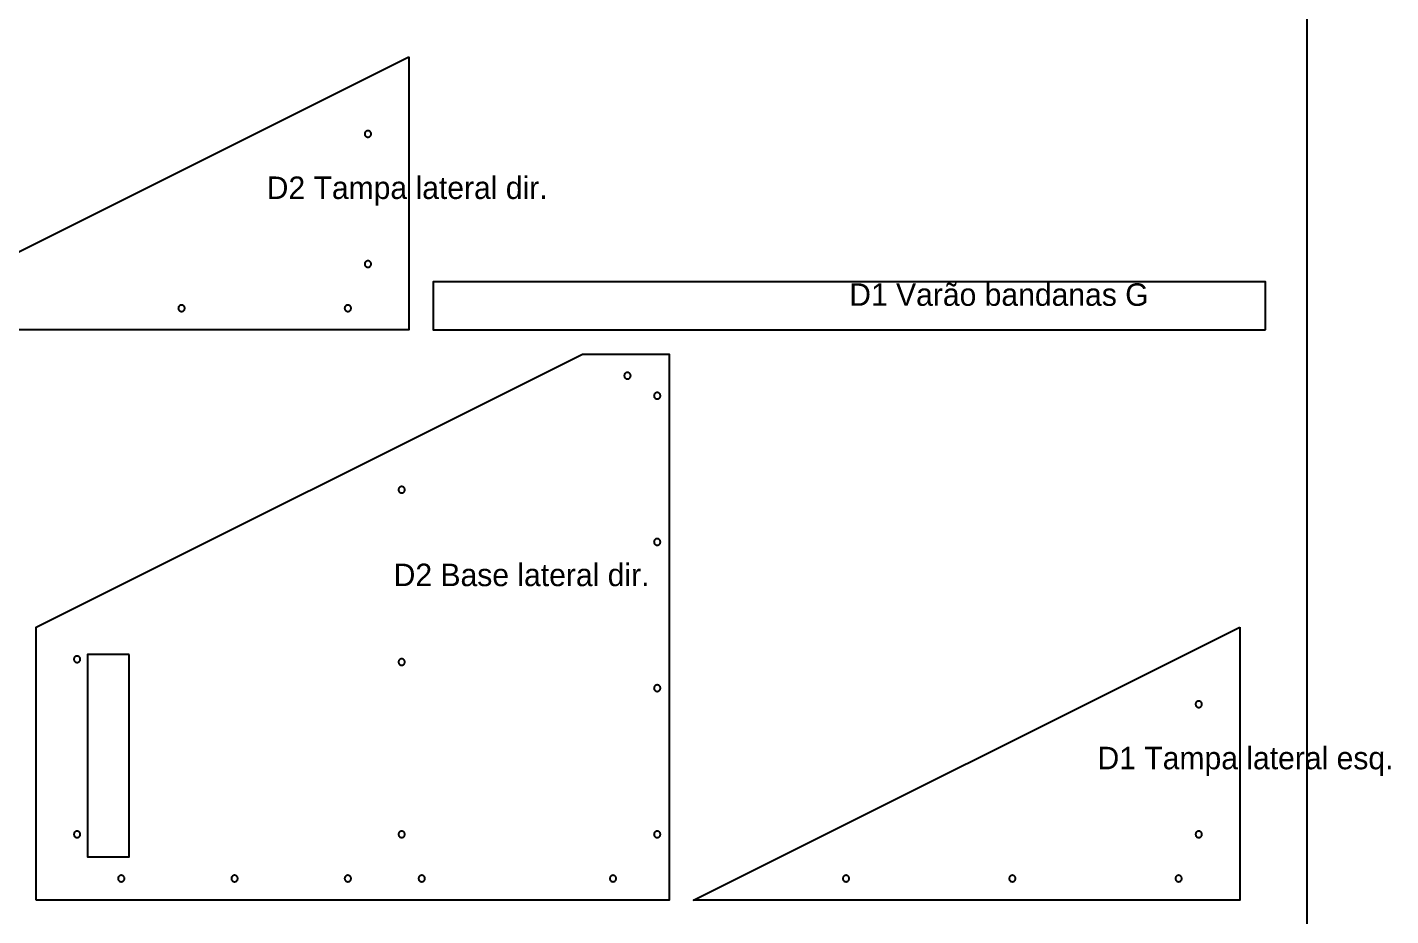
# Model space of a CAD drawing. Header units: millimetres. Extents: x 0 to 2802, y 0 to 1840.
# Drawn here: x 1954 to 2802, y 414 to 967 of the extents above; entities that cross this region are included whole.
import ezdxf

# ---------------------------------------------------------------- set-up
doc = ezdxf.new("R2010")
doc.units = ezdxf.units.MM
for name, color, linetype in [('CHAPA_NAO_CORTAR', 8, 'Continuous'), ('CORTE_EXTERNO', 1, 'Continuous'), ('CORTE_INTERNO', 5, 'Continuous'), ('ETIQUETAS_NAO_CORTAR', 8, 'Continuous')]:
    doc.layers.add(name, color=color, linetype=linetype)

msp = doc.modelspace()

# ---------------------------------------------------------------- linework, layer by layer
at = {"layer": 'CHAPA_NAO_CORTAR'}
msp.add_lwpolyline([(0, 0), (2750, 0), (2750, 1840), (0, 1840)], close=True, dxfattribs=at)
at = {"layer": 'CORTE_EXTERNO'}
for points in [[(2191, 949), (2191, 779), (1851, 779), (2191, 949)], [(2724, 779), (2724, 809), (2206, 809), (2206, 779), (2724, 779)], [(1959, 424), (1959, 594), (2299, 764), (2353, 764), (2353, 424), (1959, 424)], [(2708, 594), (2708, 424), (2368, 424), (2708, 594)]]:
    msp.add_lwpolyline(points, close=True, dxfattribs=at)
at = {"layer": 'CORTE_INTERNO'}
for points in [[(2164.73, 902.85), (2164.56, 902.76), (2164.39, 902.66), (2164.23, 902.55), (2164.09, 902.41), (2163.95, 902.27), (2163.84, 902.11), (2163.74, 901.94), (2163.65, 901.77), (2163.59, 901.58), (2163.54, 901.39), (2163.51, 901.2), (2163.5, 901), (2163.51, 900.8), (2163.54, 900.61), (2163.59, 900.42), (2163.65, 900.23), (2163.74, 900.06), (2163.84, 899.89), (2163.95, 899.73), (2164.09, 899.59), (2164.23, 899.45), (2164.39, 899.34), (2164.56, 899.24), (2164.73, 899.15), (2164.92, 899.09), (2165.11, 899.04), (2165.3, 899.01), (2165.5, 899), (2165.7, 899.01), (2165.89, 899.04), (2166.08, 899.09), (2166.27, 899.15), (2166.44, 899.24), (2166.61, 899.34), (2166.77, 899.45), (2166.91, 899.59), (2167.05, 899.73), (2167.16, 899.89), (2167.26, 900.06), (2167.35, 900.23), (2167.41, 900.42), (2167.46, 900.61), (2167.49, 900.8), (2167.5, 901), (2167.49, 901.2), (2167.46, 901.39), (2167.41, 901.58), (2167.35, 901.77), (2167.26, 901.94), (2167.16, 902.11), (2167.05, 902.27), (2166.91, 902.41), (2166.77, 902.55), (2166.61, 902.66), (2166.44, 902.76), (2166.27, 902.85), (2166.08, 902.91), (2165.89, 902.96), (2165.7, 902.99), (2165.5, 903), (2165.3, 902.99), (2165.11, 902.96), (2164.92, 902.91), (2164.73, 902.85)], [(2164.56, 821.76), (2164.39, 821.66), (2164.23, 821.55), (2164.09, 821.41), (2163.95, 821.27), (2163.84, 821.11), (2163.74, 820.94), (2163.65, 820.77), (2163.59, 820.58), (2163.54, 820.39), (2163.51, 820.2), (2163.5, 820), (2163.51, 819.8), (2163.54, 819.61), (2163.59, 819.42), (2163.65, 819.23), (2163.74, 819.06), (2163.84, 818.89), (2163.95, 818.73), (2164.09, 818.59), (2164.23, 818.45), (2164.39, 818.34), (2164.56, 818.24), (2164.73, 818.15), (2164.92, 818.09), (2165.11, 818.04), (2165.3, 818.01), (2165.5, 818), (2165.7, 818.01), (2165.89, 818.04), (2166.08, 818.09), (2166.27, 818.15), (2166.44, 818.24), (2166.61, 818.34), (2166.77, 818.45), (2166.91, 818.59), (2167.05, 818.73), (2167.16, 818.89), (2167.26, 819.06), (2167.35, 819.23), (2167.41, 819.42), (2167.46, 819.61), (2167.49, 819.8), (2167.5, 820), (2167.49, 820.2), (2167.46, 820.39), (2167.41, 820.58), (2167.35, 820.77), (2167.26, 820.94), (2167.16, 821.11), (2167.05, 821.27), (2166.91, 821.41), (2166.77, 821.55), (2166.61, 821.66), (2166.44, 821.76), (2166.27, 821.85), (2166.08, 821.91), (2165.89, 821.96), (2165.7, 821.99), (2165.5, 822), (2165.3, 821.99), (2165.11, 821.96), (2164.92, 821.91), (2164.73, 821.85), (2164.56, 821.76)], [(2049.11, 794.46), (2048.92, 794.41), (2048.73, 794.35), (2048.56, 794.26), (2048.39, 794.16), (2048.23, 794.05), (2048.09, 793.91), (2047.95, 793.77), (2047.84, 793.61), (2047.74, 793.44), (2047.65, 793.27), (2047.59, 793.08), (2047.54, 792.89), (2047.51, 792.7), (2047.5, 792.5), (2047.51, 792.3), (2047.54, 792.11), (2047.59, 791.92), (2047.65, 791.73), (2047.74, 791.56), (2047.84, 791.39), (2047.95, 791.23), (2048.09, 791.09), (2048.23, 790.95), (2048.39, 790.84), (2048.56, 790.74), (2048.73, 790.65), (2048.92, 790.59), (2049.11, 790.54), (2049.3, 790.51), (2049.5, 790.5), (2049.7, 790.51), (2049.89, 790.54), (2050.08, 790.59), (2050.27, 790.65), (2050.44, 790.74), (2050.61, 790.84), (2050.77, 790.95), (2050.91, 791.09), (2051.05, 791.23), (2051.16, 791.39), (2051.26, 791.56), (2051.35, 791.73), (2051.41, 791.92), (2051.46, 792.11), (2051.49, 792.3), (2051.5, 792.5), (2051.49, 792.7), (2051.46, 792.89), (2051.41, 793.08), (2051.35, 793.27), (2051.26, 793.44), (2051.16, 793.61), (2051.05, 793.77), (2050.91, 793.91), (2050.77, 794.05), (2050.61, 794.16), (2050.44, 794.26), (2050.27, 794.35), (2050.08, 794.41), (2049.89, 794.46), (2049.7, 794.49), (2049.5, 794.5), (2049.3, 794.49), (2049.11, 794.46)], [(2152.42, 794.41), (2152.23, 794.35), (2152.06, 794.26), (2151.89, 794.16), (2151.73, 794.05), (2151.59, 793.91), (2151.45, 793.77), (2151.34, 793.61), (2151.24, 793.44), (2151.15, 793.27), (2151.09, 793.08), (2151.04, 792.89), (2151.01, 792.7), (2151, 792.5), (2151.01, 792.3), (2151.04, 792.11), (2151.09, 791.92), (2151.15, 791.73), (2151.24, 791.56), (2151.34, 791.39), (2151.45, 791.23), (2151.59, 791.09), (2151.73, 790.95), (2151.89, 790.84), (2152.06, 790.74), (2152.23, 790.65), (2152.42, 790.59), (2152.61, 790.54), (2152.8, 790.51), (2153, 790.5), (2153.2, 790.51), (2153.39, 790.54), (2153.58, 790.59), (2153.77, 790.65), (2153.94, 790.74), (2154.11, 790.84), (2154.27, 790.95), (2154.41, 791.09), (2154.55, 791.23), (2154.66, 791.39), (2154.76, 791.56), (2154.85, 791.73), (2154.91, 791.92), (2154.96, 792.11), (2154.99, 792.3), (2155, 792.5), (2154.99, 792.7), (2154.96, 792.89), (2154.91, 793.08), (2154.85, 793.27), (2154.76, 793.44), (2154.66, 793.61), (2154.55, 793.77), (2154.41, 793.91), (2154.27, 794.05), (2154.11, 794.16), (2153.94, 794.26), (2153.77, 794.35), (2153.58, 794.41), (2153.39, 794.46), (2153.2, 794.49), (2153, 794.5), (2152.8, 794.49), (2152.61, 794.46), (2152.42, 794.41)], [(2325.89, 752.16), (2325.73, 752.05), (2325.59, 751.91), (2325.45, 751.77), (2325.34, 751.61), (2325.24, 751.44), (2325.15, 751.27), (2325.09, 751.08), (2325.04, 750.89), (2325.01, 750.7), (2325, 750.5), (2325.01, 750.3), (2325.04, 750.11), (2325.09, 749.92), (2325.15, 749.73), (2325.24, 749.56), (2325.34, 749.39), (2325.45, 749.23), (2325.59, 749.09), (2325.73, 748.95), (2325.89, 748.84), (2326.06, 748.74), (2326.23, 748.65), (2326.42, 748.59), (2326.61, 748.54), (2326.8, 748.51), (2327, 748.5), (2327.2, 748.51), (2327.39, 748.54), (2327.58, 748.59), (2327.77, 748.65), (2327.94, 748.74), (2328.11, 748.84), (2328.27, 748.95), (2328.41, 749.09), (2328.55, 749.23), (2328.66, 749.39), (2328.76, 749.56), (2328.85, 749.73), (2328.91, 749.92), (2328.96, 750.11), (2328.99, 750.3), (2329, 750.5), (2328.99, 750.7), (2328.96, 750.89), (2328.91, 751.08), (2328.85, 751.27), (2328.76, 751.44), (2328.66, 751.61), (2328.55, 751.77), (2328.41, 751.91), (2328.27, 752.05), (2328.11, 752.16), (2327.94, 752.26), (2327.77, 752.35), (2327.58, 752.41), (2327.39, 752.46), (2327.2, 752.49), (2327, 752.5), (2326.8, 752.49), (2326.61, 752.46), (2326.42, 752.41), (2326.23, 752.35), (2326.06, 752.26), (2325.89, 752.16)], [(2343.65, 738.77), (2343.59, 738.58), (2343.54, 738.39), (2343.51, 738.2), (2343.5, 738), (2343.51, 737.8), (2343.54, 737.61), (2343.59, 737.42), (2343.65, 737.23), (2343.74, 737.06), (2343.84, 736.89), (2343.95, 736.73), (2344.09, 736.59), (2344.23, 736.45), (2344.39, 736.34), (2344.56, 736.24), (2344.73, 736.15), (2344.92, 736.09), (2345.11, 736.04), (2345.3, 736.01), (2345.5, 736), (2345.7, 736.01), (2345.89, 736.04), (2346.08, 736.09), (2346.27, 736.15), (2346.44, 736.24), (2346.61, 736.34), (2346.77, 736.45), (2346.91, 736.59), (2347.05, 736.73), (2347.16, 736.89), (2347.26, 737.06), (2347.35, 737.23), (2347.41, 737.42), (2347.46, 737.61), (2347.49, 737.8), (2347.5, 738), (2347.49, 738.2), (2347.46, 738.39), (2347.41, 738.58), (2347.35, 738.77), (2347.26, 738.94), (2347.16, 739.11), (2347.05, 739.27), (2346.91, 739.41), (2346.77, 739.55), (2346.61, 739.66), (2346.44, 739.76), (2346.27, 739.85), (2346.08, 739.91), (2345.89, 739.96), (2345.7, 739.99), (2345.5, 740), (2345.3, 739.99), (2345.11, 739.96), (2344.92, 739.91), (2344.73, 739.85), (2344.56, 739.76), (2344.39, 739.66), (2344.23, 739.55), (2344.09, 739.41), (2343.95, 739.27), (2343.84, 739.11), (2343.74, 738.94), (2343.65, 738.77)], [(2186.3, 681.49), (2186.11, 681.46), (2185.92, 681.41), (2185.73, 681.35), (2185.56, 681.26), (2185.39, 681.16), (2185.23, 681.05), (2185.09, 680.91), (2184.95, 680.77), (2184.84, 680.61), (2184.74, 680.44), (2184.65, 680.27), (2184.59, 680.08), (2184.54, 679.89), (2184.51, 679.7), (2184.5, 679.5), (2184.51, 679.3), (2184.54, 679.11), (2184.59, 678.92), (2184.65, 678.73), (2184.74, 678.56), (2184.84, 678.39), (2184.95, 678.23), (2185.09, 678.09), (2185.23, 677.95), (2185.39, 677.84), (2185.56, 677.74), (2185.73, 677.65), (2185.92, 677.59), (2186.11, 677.54), (2186.3, 677.51), (2186.5, 677.5), (2186.7, 677.51), (2186.89, 677.54), (2187.08, 677.59), (2187.27, 677.65), (2187.44, 677.74), (2187.61, 677.84), (2187.77, 677.95), (2187.91, 678.09), (2188.05, 678.23), (2188.16, 678.39), (2188.26, 678.56), (2188.35, 678.73), (2188.41, 678.92), (2188.46, 679.11), (2188.49, 679.3), (2188.5, 679.5), (2188.49, 679.7), (2188.46, 679.89), (2188.41, 680.08), (2188.35, 680.27), (2188.26, 680.44), (2188.16, 680.61), (2188.05, 680.77), (2187.91, 680.91), (2187.77, 681.05), (2187.61, 681.16), (2187.44, 681.26), (2187.27, 681.35), (2187.08, 681.41), (2186.89, 681.46), (2186.7, 681.49), (2186.5, 681.5), (2186.3, 681.49)], [(2343.59, 647.58), (2343.54, 647.39), (2343.51, 647.2), (2343.5, 647), (2343.51, 646.8), (2343.54, 646.61), (2343.59, 646.42), (2343.65, 646.23), (2343.74, 646.06), (2343.84, 645.89), (2343.95, 645.73), (2344.09, 645.59), (2344.23, 645.45), (2344.39, 645.34), (2344.56, 645.24), (2344.73, 645.15), (2344.92, 645.09), (2345.11, 645.04), (2345.3, 645.01), (2345.5, 645), (2345.7, 645.01), (2345.89, 645.04), (2346.08, 645.09), (2346.27, 645.15), (2346.44, 645.24), (2346.61, 645.34), (2346.77, 645.45), (2346.91, 645.59), (2347.05, 645.73), (2347.16, 645.89), (2347.26, 646.06), (2347.35, 646.23), (2347.41, 646.42), (2347.46, 646.61), (2347.49, 646.8), (2347.5, 647), (2347.49, 647.2), (2347.46, 647.39), (2347.41, 647.58), (2347.35, 647.77), (2347.26, 647.94), (2347.16, 648.11), (2347.05, 648.27), (2346.91, 648.41), (2346.77, 648.55), (2346.61, 648.66), (2346.44, 648.76), (2346.27, 648.85), (2346.08, 648.91), (2345.89, 648.96), (2345.7, 648.99), (2345.5, 649), (2345.3, 648.99), (2345.11, 648.96), (2344.92, 648.91), (2344.73, 648.85), (2344.56, 648.76), (2344.39, 648.66), (2344.23, 648.55), (2344.09, 648.41), (2343.95, 648.27), (2343.84, 648.11), (2343.74, 647.94), (2343.65, 647.77), (2343.59, 647.58)], [(2017, 577), (1991, 577), (1991, 451), (2017, 451), (2017, 577)], [(1983.73, 575.85), (1983.56, 575.76), (1983.39, 575.66), (1983.23, 575.55), (1983.09, 575.41), (1982.95, 575.27), (1982.84, 575.11), (1982.74, 574.94), (1982.65, 574.77), (1982.59, 574.58), (1982.54, 574.39), (1982.51, 574.2), (1982.5, 574), (1982.51, 573.8), (1982.54, 573.61), (1982.59, 573.42), (1982.65, 573.23), (1982.74, 573.06), (1982.84, 572.89), (1982.95, 572.73), (1983.09, 572.59), (1983.23, 572.45), (1983.39, 572.34), (1983.56, 572.24), (1983.73, 572.15), (1983.92, 572.09), (1984.11, 572.04), (1984.3, 572.01), (1984.5, 572), (1984.7, 572.01), (1984.89, 572.04), (1985.08, 572.09), (1985.27, 572.15), (1985.44, 572.24), (1985.61, 572.34), (1985.77, 572.45), (1985.91, 572.59), (1986.05, 572.73), (1986.16, 572.89), (1986.26, 573.06), (1986.35, 573.23), (1986.41, 573.42), (1986.46, 573.61), (1986.49, 573.8), (1986.5, 574), (1986.49, 574.2), (1986.46, 574.39), (1986.41, 574.58), (1986.35, 574.77), (1986.26, 574.94), (1986.16, 575.11), (1986.05, 575.27), (1985.91, 575.41), (1985.77, 575.55), (1985.61, 575.66), (1985.44, 575.76), (1985.27, 575.85), (1985.08, 575.91), (1984.89, 575.96), (1984.7, 575.99), (1984.5, 576), (1984.3, 575.99), (1984.11, 575.96), (1983.92, 575.91), (1983.73, 575.85)], [(2186.11, 574.21), (2185.92, 574.16), (2185.73, 574.1), (2185.56, 574.01), (2185.39, 573.91), (2185.23, 573.8), (2185.09, 573.66), (2184.95, 573.52), (2184.84, 573.36), (2184.74, 573.19), (2184.65, 573.02), (2184.59, 572.83), (2184.54, 572.64), (2184.51, 572.45), (2184.5, 572.25), (2184.51, 572.05), (2184.54, 571.86), (2184.59, 571.67), (2184.65, 571.48), (2184.74, 571.31), (2184.84, 571.14), (2184.95, 570.98), (2185.09, 570.84), (2185.23, 570.7), (2185.39, 570.59), (2185.56, 570.49), (2185.73, 570.4), (2185.92, 570.34), (2186.11, 570.29), (2186.3, 570.26), (2186.5, 570.25), (2186.7, 570.26), (2186.89, 570.29), (2187.08, 570.34), (2187.27, 570.4), (2187.44, 570.49), (2187.61, 570.59), (2187.77, 570.7), (2187.91, 570.84), (2188.05, 570.98), (2188.16, 571.14), (2188.26, 571.31), (2188.35, 571.48), (2188.41, 571.67), (2188.46, 571.86), (2188.49, 572.05), (2188.5, 572.25), (2188.49, 572.45), (2188.46, 572.64), (2188.41, 572.83), (2188.35, 573.02), (2188.26, 573.19), (2188.16, 573.36), (2188.05, 573.52), (2187.91, 573.66), (2187.77, 573.8), (2187.61, 573.91), (2187.44, 574.01), (2187.27, 574.1), (2187.08, 574.16), (2186.89, 574.21), (2186.7, 574.24), (2186.5, 574.25), (2186.3, 574.24), (2186.11, 574.21)], [(2343.54, 556.39), (2343.51, 556.2), (2343.5, 556), (2343.51, 555.8), (2343.54, 555.61), (2343.59, 555.42), (2343.65, 555.23), (2343.74, 555.06), (2343.84, 554.89), (2343.95, 554.73), (2344.09, 554.59), (2344.23, 554.45), (2344.39, 554.34), (2344.56, 554.24), (2344.73, 554.15), (2344.92, 554.09), (2345.11, 554.04), (2345.3, 554.01), (2345.5, 554), (2345.7, 554.01), (2345.89, 554.04), (2346.08, 554.09), (2346.27, 554.15), (2346.44, 554.24), (2346.61, 554.34), (2346.77, 554.45), (2346.91, 554.59), (2347.05, 554.73), (2347.16, 554.89), (2347.26, 555.06), (2347.35, 555.23), (2347.41, 555.42), (2347.46, 555.61), (2347.49, 555.8), (2347.5, 556), (2347.49, 556.2), (2347.46, 556.39), (2347.41, 556.58), (2347.35, 556.77), (2347.26, 556.94), (2347.16, 557.11), (2347.05, 557.27), (2346.91, 557.41), (2346.77, 557.55), (2346.61, 557.66), (2346.44, 557.76), (2346.27, 557.85), (2346.08, 557.91), (2345.89, 557.96), (2345.7, 557.99), (2345.5, 558), (2345.3, 557.99), (2345.11, 557.96), (2344.92, 557.91), (2344.73, 557.85), (2344.56, 557.76), (2344.39, 557.66), (2344.23, 557.55), (2344.09, 557.41), (2343.95, 557.27), (2343.84, 557.11), (2343.74, 556.94), (2343.65, 556.77), (2343.59, 556.58), (2343.54, 556.39)], [(2681.73, 547.85), (2681.56, 547.76), (2681.39, 547.66), (2681.23, 547.55), (2681.09, 547.41), (2680.95, 547.27), (2680.84, 547.11), (2680.74, 546.94), (2680.65, 546.77), (2680.59, 546.58), (2680.54, 546.39), (2680.51, 546.2), (2680.5, 546), (2680.51, 545.8), (2680.54, 545.61), (2680.59, 545.42), (2680.65, 545.23), (2680.74, 545.06), (2680.84, 544.89), (2680.95, 544.73), (2681.09, 544.59), (2681.23, 544.45), (2681.39, 544.34), (2681.56, 544.24), (2681.73, 544.15), (2681.92, 544.09), (2682.11, 544.04), (2682.3, 544.01), (2682.5, 544), (2682.7, 544.01), (2682.89, 544.04), (2683.08, 544.09), (2683.27, 544.15), (2683.44, 544.24), (2683.61, 544.34), (2683.77, 544.45), (2683.91, 544.59), (2684.05, 544.73), (2684.16, 544.89), (2684.26, 545.06), (2684.35, 545.23), (2684.41, 545.42), (2684.46, 545.61), (2684.49, 545.8), (2684.5, 546), (2684.49, 546.2), (2684.46, 546.39), (2684.41, 546.58), (2684.35, 546.77), (2684.26, 546.94), (2684.16, 547.11), (2684.05, 547.27), (2683.91, 547.41), (2683.77, 547.55), (2683.61, 547.66), (2683.44, 547.76), (2683.27, 547.85), (2683.08, 547.91), (2682.89, 547.96), (2682.7, 547.99), (2682.5, 548), (2682.3, 547.99), (2682.11, 547.96), (2681.92, 547.91), (2681.73, 547.85)], [(1983.56, 466.76), (1983.39, 466.66), (1983.23, 466.55), (1983.09, 466.41), (1982.95, 466.27), (1982.84, 466.11), (1982.74, 465.94), (1982.65, 465.77), (1982.59, 465.58), (1982.54, 465.39), (1982.51, 465.2), (1982.5, 465), (1982.51, 464.8), (1982.54, 464.61), (1982.59, 464.42), (1982.65, 464.23), (1982.74, 464.06), (1982.84, 463.89), (1982.95, 463.73), (1983.09, 463.59), (1983.23, 463.45), (1983.39, 463.34), (1983.56, 463.24), (1983.73, 463.15), (1983.92, 463.09), (1984.11, 463.04), (1984.3, 463.01), (1984.5, 463), (1984.7, 463.01), (1984.89, 463.04), (1985.08, 463.09), (1985.27, 463.15), (1985.44, 463.24), (1985.61, 463.34), (1985.77, 463.45), (1985.91, 463.59), (1986.05, 463.73), (1986.16, 463.89), (1986.26, 464.06), (1986.35, 464.23), (1986.41, 464.42), (1986.46, 464.61), (1986.49, 464.8), (1986.5, 465), (1986.49, 465.2), (1986.46, 465.39), (1986.41, 465.58), (1986.35, 465.77), (1986.26, 465.94), (1986.16, 466.11), (1986.05, 466.27), (1985.91, 466.41), (1985.77, 466.55), (1985.61, 466.66), (1985.44, 466.76), (1985.27, 466.85), (1985.08, 466.91), (1984.89, 466.96), (1984.7, 466.99), (1984.5, 467), (1984.3, 466.99), (1984.11, 466.96), (1983.92, 466.91), (1983.73, 466.85), (1983.56, 466.76)], [(2185.92, 466.91), (2185.73, 466.85), (2185.56, 466.76), (2185.39, 466.66), (2185.23, 466.55), (2185.09, 466.41), (2184.95, 466.27), (2184.84, 466.11), (2184.74, 465.94), (2184.65, 465.77), (2184.59, 465.58), (2184.54, 465.39), (2184.51, 465.2), (2184.5, 465), (2184.51, 464.8), (2184.54, 464.61), (2184.59, 464.42), (2184.65, 464.23), (2184.74, 464.06), (2184.84, 463.89), (2184.95, 463.73), (2185.09, 463.59), (2185.23, 463.45), (2185.39, 463.34), (2185.56, 463.24), (2185.73, 463.15), (2185.92, 463.09), (2186.11, 463.04), (2186.3, 463.01), (2186.5, 463), (2186.7, 463.01), (2186.89, 463.04), (2187.08, 463.09), (2187.27, 463.15), (2187.44, 463.24), (2187.61, 463.34), (2187.77, 463.45), (2187.91, 463.59), (2188.05, 463.73), (2188.16, 463.89), (2188.26, 464.06), (2188.35, 464.23), (2188.41, 464.42), (2188.46, 464.61), (2188.49, 464.8), (2188.5, 465), (2188.49, 465.2), (2188.46, 465.39), (2188.41, 465.58), (2188.35, 465.77), (2188.26, 465.94), (2188.16, 466.11), (2188.05, 466.27), (2187.91, 466.41), (2187.77, 466.55), (2187.61, 466.66), (2187.44, 466.76), (2187.27, 466.85), (2187.08, 466.91), (2186.89, 466.96), (2186.7, 466.99), (2186.5, 467), (2186.3, 466.99), (2186.11, 466.96), (2185.92, 466.91)], [(2343.51, 465.2), (2343.5, 465), (2343.51, 464.8), (2343.54, 464.61), (2343.59, 464.42), (2343.65, 464.23), (2343.74, 464.06), (2343.84, 463.89), (2343.95, 463.73), (2344.09, 463.59), (2344.23, 463.45), (2344.39, 463.34), (2344.56, 463.24), (2344.73, 463.15), (2344.92, 463.09), (2345.11, 463.04), (2345.3, 463.01), (2345.5, 463), (2345.7, 463.01), (2345.89, 463.04), (2346.08, 463.09), (2346.27, 463.15), (2346.44, 463.24), (2346.61, 463.34), (2346.77, 463.45), (2346.91, 463.59), (2347.05, 463.73), (2347.16, 463.89), (2347.26, 464.06), (2347.35, 464.23), (2347.41, 464.42), (2347.46, 464.61), (2347.49, 464.8), (2347.5, 465), (2347.49, 465.2), (2347.46, 465.39), (2347.41, 465.58), (2347.35, 465.77), (2347.26, 465.94), (2347.16, 466.11), (2347.05, 466.27), (2346.91, 466.41), (2346.77, 466.55), (2346.61, 466.66), (2346.44, 466.76), (2346.27, 466.85), (2346.08, 466.91), (2345.89, 466.96), (2345.7, 466.99), (2345.5, 467), (2345.3, 466.99), (2345.11, 466.96), (2344.92, 466.91), (2344.73, 466.85), (2344.56, 466.76), (2344.39, 466.66), (2344.23, 466.55), (2344.09, 466.41), (2343.95, 466.27), (2343.84, 466.11), (2343.74, 465.94), (2343.65, 465.77), (2343.59, 465.58), (2343.54, 465.39), (2343.51, 465.2)], [(2681.56, 466.76), (2681.39, 466.66), (2681.23, 466.55), (2681.09, 466.41), (2680.95, 466.27), (2680.84, 466.11), (2680.74, 465.94), (2680.65, 465.77), (2680.59, 465.58), (2680.54, 465.39), (2680.51, 465.2), (2680.5, 465), (2680.51, 464.8), (2680.54, 464.61), (2680.59, 464.42), (2680.65, 464.23), (2680.74, 464.06), (2680.84, 463.89), (2680.95, 463.73), (2681.09, 463.59), (2681.23, 463.45), (2681.39, 463.34), (2681.56, 463.24), (2681.73, 463.15), (2681.92, 463.09), (2682.11, 463.04), (2682.3, 463.01), (2682.5, 463), (2682.7, 463.01), (2682.89, 463.04), (2683.08, 463.09), (2683.27, 463.15), (2683.44, 463.24), (2683.61, 463.34), (2683.77, 463.45), (2683.91, 463.59), (2684.05, 463.73), (2684.16, 463.89), (2684.26, 464.06), (2684.35, 464.23), (2684.41, 464.42), (2684.46, 464.61), (2684.49, 464.8), (2684.5, 465), (2684.49, 465.2), (2684.46, 465.39), (2684.41, 465.58), (2684.35, 465.77), (2684.26, 465.94), (2684.16, 466.11), (2684.05, 466.27), (2683.91, 466.41), (2683.77, 466.55), (2683.61, 466.66), (2683.44, 466.76), (2683.27, 466.85), (2683.08, 466.91), (2682.89, 466.96), (2682.7, 466.99), (2682.5, 467), (2682.3, 466.99), (2682.11, 466.96), (2681.92, 466.91), (2681.73, 466.85), (2681.56, 466.76)], [(2010.73, 439.05), (2010.59, 438.91), (2010.45, 438.77), (2010.34, 438.61), (2010.24, 438.44), (2010.15, 438.27), (2010.09, 438.08), (2010.04, 437.89), (2010.01, 437.7), (2010, 437.5), (2010.01, 437.3), (2010.04, 437.11), (2010.09, 436.92), (2010.15, 436.73), (2010.24, 436.56), (2010.34, 436.39), (2010.45, 436.23), (2010.59, 436.09), (2010.73, 435.95), (2010.89, 435.84), (2011.06, 435.74), (2011.23, 435.65), (2011.42, 435.59), (2011.61, 435.54), (2011.8, 435.51), (2012, 435.5), (2012.2, 435.51), (2012.39, 435.54), (2012.58, 435.59), (2012.77, 435.65), (2012.94, 435.74), (2013.11, 435.84), (2013.27, 435.95), (2013.41, 436.09), (2013.55, 436.23), (2013.66, 436.39), (2013.76, 436.56), (2013.85, 436.73), (2013.91, 436.92), (2013.96, 437.11), (2013.99, 437.3), (2014, 437.5), (2013.99, 437.7), (2013.96, 437.89), (2013.91, 438.08), (2013.85, 438.27), (2013.76, 438.44), (2013.66, 438.61), (2013.55, 438.77), (2013.41, 438.91), (2013.27, 439.05), (2013.11, 439.16), (2012.94, 439.26), (2012.77, 439.35), (2012.58, 439.41), (2012.39, 439.46), (2012.2, 439.49), (2012, 439.5), (2011.8, 439.49), (2011.61, 439.46), (2011.42, 439.41), (2011.23, 439.35), (2011.06, 439.26), (2010.89, 439.16), (2010.73, 439.05)], [(2081.09, 438.91), (2080.95, 438.77), (2080.84, 438.61), (2080.74, 438.44), (2080.65, 438.27), (2080.59, 438.08), (2080.54, 437.89), (2080.51, 437.7), (2080.5, 437.5), (2080.51, 437.3), (2080.54, 437.11), (2080.59, 436.92), (2080.65, 436.73), (2080.74, 436.56), (2080.84, 436.39), (2080.95, 436.23), (2081.09, 436.09), (2081.23, 435.95), (2081.39, 435.84), (2081.56, 435.74), (2081.73, 435.65), (2081.92, 435.59), (2082.11, 435.54), (2082.3, 435.51), (2082.5, 435.5), (2082.7, 435.51), (2082.89, 435.54), (2083.08, 435.59), (2083.27, 435.65), (2083.44, 435.74), (2083.61, 435.84), (2083.77, 435.95), (2083.91, 436.09), (2084.05, 436.23), (2084.16, 436.39), (2084.26, 436.56), (2084.35, 436.73), (2084.41, 436.92), (2084.46, 437.11), (2084.49, 437.3), (2084.5, 437.5), (2084.49, 437.7), (2084.46, 437.89), (2084.41, 438.08), (2084.35, 438.27), (2084.26, 438.44), (2084.16, 438.61), (2084.05, 438.77), (2083.91, 438.91), (2083.77, 439.05), (2083.61, 439.16), (2083.44, 439.26), (2083.27, 439.35), (2083.08, 439.41), (2082.89, 439.46), (2082.7, 439.49), (2082.5, 439.5), (2082.3, 439.49), (2082.11, 439.46), (2081.92, 439.41), (2081.73, 439.35), (2081.56, 439.26), (2081.39, 439.16), (2081.23, 439.05), (2081.09, 438.91)], [(2151.45, 438.77), (2151.34, 438.61), (2151.24, 438.44), (2151.15, 438.27), (2151.09, 438.08), (2151.04, 437.89), (2151.01, 437.7), (2151, 437.5), (2151.01, 437.3), (2151.04, 437.11), (2151.09, 436.92), (2151.15, 436.73), (2151.24, 436.56), (2151.34, 436.39), (2151.45, 436.23), (2151.59, 436.09), (2151.73, 435.95), (2151.89, 435.84), (2152.06, 435.74), (2152.23, 435.65), (2152.42, 435.59), (2152.61, 435.54), (2152.8, 435.51), (2153, 435.5), (2153.2, 435.51), (2153.39, 435.54), (2153.58, 435.59), (2153.77, 435.65), (2153.94, 435.74), (2154.11, 435.84), (2154.27, 435.95), (2154.41, 436.09), (2154.55, 436.23), (2154.66, 436.39), (2154.76, 436.56), (2154.85, 436.73), (2154.91, 436.92), (2154.96, 437.11), (2154.99, 437.3), (2155, 437.5), (2154.99, 437.7), (2154.96, 437.89), (2154.91, 438.08), (2154.85, 438.27), (2154.76, 438.44), (2154.66, 438.61), (2154.55, 438.77), (2154.41, 438.91), (2154.27, 439.05), (2154.11, 439.16), (2153.94, 439.26), (2153.77, 439.35), (2153.58, 439.41), (2153.39, 439.46), (2153.2, 439.49), (2153, 439.5), (2152.8, 439.49), (2152.61, 439.46), (2152.42, 439.41), (2152.23, 439.35), (2152.06, 439.26), (2151.89, 439.16), (2151.73, 439.05), (2151.59, 438.91), (2151.45, 438.77)], [(2197.34, 438.61), (2197.24, 438.44), (2197.15, 438.27), (2197.09, 438.08), (2197.04, 437.89), (2197.01, 437.7), (2197, 437.5), (2197.01, 437.3), (2197.04, 437.11), (2197.09, 436.92), (2197.15, 436.73), (2197.24, 436.56), (2197.34, 436.39), (2197.45, 436.23), (2197.59, 436.09), (2197.73, 435.95), (2197.89, 435.84), (2198.06, 435.74), (2198.23, 435.65), (2198.42, 435.59), (2198.61, 435.54), (2198.8, 435.51), (2199, 435.5), (2199.2, 435.51), (2199.39, 435.54), (2199.58, 435.59), (2199.77, 435.65), (2199.94, 435.74), (2200.11, 435.84), (2200.27, 435.95), (2200.41, 436.09), (2200.55, 436.23), (2200.66, 436.39), (2200.76, 436.56), (2200.85, 436.73), (2200.91, 436.92), (2200.96, 437.11), (2200.99, 437.3), (2201, 437.5), (2200.99, 437.7), (2200.96, 437.89), (2200.91, 438.08), (2200.85, 438.27), (2200.76, 438.44), (2200.66, 438.61), (2200.55, 438.77), (2200.41, 438.91), (2200.27, 439.05), (2200.11, 439.16), (2199.94, 439.26), (2199.77, 439.35), (2199.58, 439.41), (2199.39, 439.46), (2199.2, 439.49), (2199, 439.5), (2198.8, 439.49), (2198.61, 439.46), (2198.42, 439.41), (2198.23, 439.35), (2198.06, 439.26), (2197.89, 439.16), (2197.73, 439.05), (2197.59, 438.91), (2197.45, 438.77), (2197.34, 438.61)], [(2316.24, 438.44), (2316.15, 438.27), (2316.09, 438.08), (2316.04, 437.89), (2316.01, 437.7), (2316, 437.5), (2316.01, 437.3), (2316.04, 437.11), (2316.09, 436.92), (2316.15, 436.73), (2316.24, 436.56), (2316.34, 436.39), (2316.45, 436.23), (2316.59, 436.09), (2316.73, 435.95), (2316.89, 435.84), (2317.06, 435.74), (2317.23, 435.65), (2317.42, 435.59), (2317.61, 435.54), (2317.8, 435.51), (2318, 435.5), (2318.2, 435.51), (2318.39, 435.54), (2318.58, 435.59), (2318.77, 435.65), (2318.94, 435.74), (2319.11, 435.84), (2319.27, 435.95), (2319.41, 436.09), (2319.55, 436.23), (2319.66, 436.39), (2319.76, 436.56), (2319.85, 436.73), (2319.91, 436.92), (2319.96, 437.11), (2319.99, 437.3), (2320, 437.5), (2319.99, 437.7), (2319.96, 437.89), (2319.91, 438.08), (2319.85, 438.27), (2319.76, 438.44), (2319.66, 438.61), (2319.55, 438.77), (2319.41, 438.91), (2319.27, 439.05), (2319.11, 439.16), (2318.94, 439.26), (2318.77, 439.35), (2318.58, 439.41), (2318.39, 439.46), (2318.2, 439.49), (2318, 439.5), (2317.8, 439.49), (2317.61, 439.46), (2317.42, 439.41), (2317.23, 439.35), (2317.06, 439.26), (2316.89, 439.16), (2316.73, 439.05), (2316.59, 438.91), (2316.45, 438.77), (2316.34, 438.61), (2316.24, 438.44)], [(2462.8, 439.49), (2462.61, 439.46), (2462.42, 439.41), (2462.23, 439.35), (2462.06, 439.26), (2461.89, 439.16), (2461.73, 439.05), (2461.59, 438.91), (2461.45, 438.77), (2461.34, 438.61), (2461.24, 438.44), (2461.15, 438.27), (2461.09, 438.08), (2461.04, 437.89), (2461.01, 437.7), (2461, 437.5), (2461.01, 437.3), (2461.04, 437.11), (2461.09, 436.92), (2461.15, 436.73), (2461.24, 436.56), (2461.34, 436.39), (2461.45, 436.23), (2461.59, 436.09), (2461.73, 435.95), (2461.89, 435.84), (2462.06, 435.74), (2462.23, 435.65), (2462.42, 435.59), (2462.61, 435.54), (2462.8, 435.51), (2463, 435.5), (2463.2, 435.51), (2463.39, 435.54), (2463.58, 435.59), (2463.77, 435.65), (2463.94, 435.74), (2464.11, 435.84), (2464.27, 435.95), (2464.41, 436.09), (2464.55, 436.23), (2464.66, 436.39), (2464.76, 436.56), (2464.85, 436.73), (2464.91, 436.92), (2464.96, 437.11), (2464.99, 437.3), (2465, 437.5), (2464.99, 437.7), (2464.96, 437.89), (2464.91, 438.08), (2464.85, 438.27), (2464.76, 438.44), (2464.66, 438.61), (2464.55, 438.77), (2464.41, 438.91), (2464.27, 439.05), (2464.11, 439.16), (2463.94, 439.26), (2463.77, 439.35), (2463.58, 439.41), (2463.39, 439.46), (2463.2, 439.49), (2463, 439.5), (2462.8, 439.49)], [(2566.11, 439.46), (2565.92, 439.41), (2565.73, 439.35), (2565.56, 439.26), (2565.39, 439.16), (2565.23, 439.05), (2565.09, 438.91), (2564.95, 438.77), (2564.84, 438.61), (2564.74, 438.44), (2564.65, 438.27), (2564.59, 438.08), (2564.54, 437.89), (2564.51, 437.7), (2564.5, 437.5), (2564.51, 437.3), (2564.54, 437.11), (2564.59, 436.92), (2564.65, 436.73), (2564.74, 436.56), (2564.84, 436.39), (2564.95, 436.23), (2565.09, 436.09), (2565.23, 435.95), (2565.39, 435.84), (2565.56, 435.74), (2565.73, 435.65), (2565.92, 435.59), (2566.11, 435.54), (2566.3, 435.51), (2566.5, 435.5), (2566.7, 435.51), (2566.89, 435.54), (2567.08, 435.59), (2567.27, 435.65), (2567.44, 435.74), (2567.61, 435.84), (2567.77, 435.95), (2567.91, 436.09), (2568.05, 436.23), (2568.16, 436.39), (2568.26, 436.56), (2568.35, 436.73), (2568.41, 436.92), (2568.46, 437.11), (2568.49, 437.3), (2568.5, 437.5), (2568.49, 437.7), (2568.46, 437.89), (2568.41, 438.08), (2568.35, 438.27), (2568.26, 438.44), (2568.16, 438.61), (2568.05, 438.77), (2567.91, 438.91), (2567.77, 439.05), (2567.61, 439.16), (2567.44, 439.26), (2567.27, 439.35), (2567.08, 439.41), (2566.89, 439.46), (2566.7, 439.49), (2566.5, 439.5), (2566.3, 439.49), (2566.11, 439.46)], [(2669.42, 439.41), (2669.23, 439.35), (2669.06, 439.26), (2668.89, 439.16), (2668.73, 439.05), (2668.59, 438.91), (2668.45, 438.77), (2668.34, 438.61), (2668.24, 438.44), (2668.15, 438.27), (2668.09, 438.08), (2668.04, 437.89), (2668.01, 437.7), (2668, 437.5), (2668.01, 437.3), (2668.04, 437.11), (2668.09, 436.92), (2668.15, 436.73), (2668.24, 436.56), (2668.34, 436.39), (2668.45, 436.23), (2668.59, 436.09), (2668.73, 435.95), (2668.89, 435.84), (2669.06, 435.74), (2669.23, 435.65), (2669.42, 435.59), (2669.61, 435.54), (2669.8, 435.51), (2670, 435.5), (2670.2, 435.51), (2670.39, 435.54), (2670.58, 435.59), (2670.77, 435.65), (2670.94, 435.74), (2671.11, 435.84), (2671.27, 435.95), (2671.41, 436.09), (2671.55, 436.23), (2671.66, 436.39), (2671.76, 436.56), (2671.85, 436.73), (2671.91, 436.92), (2671.96, 437.11), (2671.99, 437.3), (2672, 437.5), (2671.99, 437.7), (2671.96, 437.89), (2671.91, 438.08), (2671.85, 438.27), (2671.76, 438.44), (2671.66, 438.61), (2671.55, 438.77), (2671.41, 438.91), (2671.27, 439.05), (2671.11, 439.16), (2670.94, 439.26), (2670.77, 439.35), (2670.58, 439.41), (2670.39, 439.46), (2670.2, 439.49), (2670, 439.5), (2669.8, 439.49), (2669.61, 439.46), (2669.42, 439.41)]]:
    msp.add_lwpolyline(points, close=True, dxfattribs=at)

# ---------------------------------------------------------------- texts
at = {"layer": 'ETIQUETAS_NAO_CORTAR'}
for s, p in [('D2 Tampa lateral dir.', (2102.5, 860.5)), ('D1 Varão bandanas G', (2465, 794)), ('D2 Base lateral dir.', (2181.5, 619.5)), ('D1 Tampa lateral esq.', (2619.5, 505.5))]:
    msp.add_text(s, height=14, dxfattribs=at).set_placement(p)

doc.saveas('drawing.dxf')
